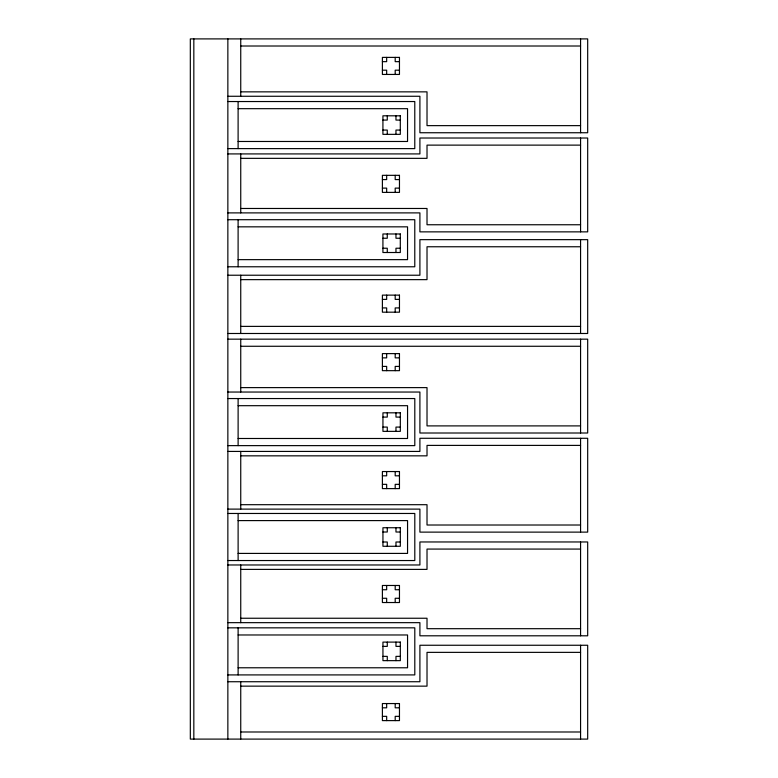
<?xml version="1.0" encoding="UTF-8"?>
<svg xmlns="http://www.w3.org/2000/svg" width="778" height="778" viewBox="0 0 778 778"><rect width="100%" height="100%" fill="white"/><g stroke="black" fill="none" stroke-linecap="round" stroke-linejoin="round"><path stroke-width="1.17" d="M240.742 46.009L580.573 46.009M382.397 61.657L386.666 61.657L386.666 57.387M399.464 61.657L395.195 61.657L395.195 57.387M382.397 70.185L386.666 70.185L386.666 74.445M399.464 70.185L395.195 70.185L395.195 74.445M240.742 91.853L427.015 91.853L427.015 125.637L580.573 125.637M227.857 96.268L419.906 96.268L419.906 132.746L587.682 132.746L587.682 38.9L190.318 38.9L190.328 739.1L587.682 739.1L587.682 645.254L419.906 645.254L419.906 681.732L227.857 681.732M227.818 101.539L414.781 101.539L414.781 148.617L227.818 148.617M238.107 108.677L407.546 108.677L407.546 141.479L238.107 141.479M382.922 120.084L387.269 120.084L387.269 115.805M400.3 120.084L395.963 120.084L395.963 115.805M382.922 130.072L387.269 130.072L387.269 134.351M400.3 130.072L395.963 130.072L395.963 134.351M580.573 145.126L427.015 145.126L427.015 158.342L240.742 158.342M227.857 153.918L419.906 153.918L419.906 138.017L587.682 138.017L587.682 231.863L419.906 231.863L419.906 212.89L227.857 212.89M382.397 179.592L386.666 179.592L386.666 175.332M399.464 179.592L395.195 179.592L395.195 175.332M382.397 188.12L386.666 188.12L386.666 192.39M399.464 188.12L395.195 188.12L395.195 192.39M240.742 208.475L427.015 208.475L427.015 224.754L580.573 224.754M227.818 219.707L414.781 219.707L414.781 266.776L227.818 266.776M238.107 226.836L407.546 226.836L407.546 259.648L238.107 259.648M382.922 238.253L387.269 238.253L387.269 233.974M400.3 238.253L395.963 238.253L395.963 233.974M580.573 246.762L427.015 246.762L427.015 279.642L240.742 279.642M382.922 248.231L387.269 248.231L387.269 252.51M400.3 248.231L395.963 248.231L395.963 252.51M227.857 275.227L419.906 275.227L419.906 239.653L587.682 239.653L587.682 333.49L227.857 333.49M382.397 299.394L386.666 299.394L386.666 295.125M399.464 299.394L395.195 299.394L395.195 295.125M382.397 307.923L386.666 307.923L386.666 312.182M399.464 307.923L395.195 307.923L395.195 312.182M240.742 326.381L580.573 326.381M227.857 339.159L587.682 339.159L587.682 433.006L419.906 433.006L419.906 392.044L227.857 392.044M240.742 346.268L580.573 346.268M382.397 357.87L386.666 357.87L386.666 353.611M399.464 357.87L395.195 357.87L395.195 353.611M382.397 366.409L386.666 366.409L386.666 370.668M399.464 366.409L395.195 366.409L395.195 370.668M240.742 387.619L427.015 387.619L427.015 425.897L580.573 425.897M227.828 398.55L414.8 398.55L414.8 445.629L227.828 445.629M238.117 405.688L407.555 405.688L407.555 438.491L238.117 438.491M382.941 417.096L387.279 417.096L387.279 412.817M400.32 417.096L395.973 417.096L395.973 412.817M382.941 427.083L387.279 427.083L387.279 431.362M400.32 427.083L395.973 427.083L395.973 431.362M580.573 445.395L427.015 445.395L427.015 455.84L240.742 455.84M227.857 451.425L419.906 451.425L419.906 438.286L587.682 438.286L587.682 532.123L419.906 532.123L419.906 509.113L227.857 509.113M382.397 475.815L386.666 475.815L386.666 471.546M399.464 475.815L395.195 475.815L395.195 471.546M382.397 484.344L386.666 484.344L386.666 488.613M399.464 484.344L395.195 484.344L395.195 488.613M240.742 504.698L427.015 504.698L427.015 525.014L580.573 525.014M227.828 513.47L414.8 513.47L414.8 560.539L227.828 560.539M238.117 520.599L407.555 520.599L407.555 553.411L238.117 553.411M382.941 532.016L387.279 532.016L387.279 527.737M400.32 532.016L395.973 532.016L395.973 527.737M382.941 542.003L387.279 542.003L387.279 546.282M400.32 542.003L395.973 542.003L395.973 546.282M580.573 549.074L427.015 549.074L427.015 569.389L240.742 569.389M227.857 564.974L419.906 564.974L419.906 541.965L587.682 541.965L587.682 635.801L419.906 635.801L419.906 622.663L227.857 622.663M382.397 589.743L386.666 589.743L386.666 585.474M399.464 589.743L395.195 589.743L395.195 585.474M382.397 598.272L386.666 598.272L386.666 602.532M399.464 598.272L395.195 598.272L395.195 602.532M240.742 618.247L427.015 618.247L427.015 628.692L580.573 628.692M227.828 627.836L414.8 627.836L414.8 674.915L227.828 674.915M238.117 634.974L407.555 634.974L407.555 667.777L238.117 667.777M382.941 646.382L387.279 646.382L387.279 642.103M400.32 646.382L395.973 646.382L395.973 642.103M580.573 652.363L427.015 652.363L427.015 686.147L240.742 686.147M382.941 656.369L387.279 656.369L387.279 660.648M400.32 656.369L395.973 656.369L395.973 660.648M382.397 707.815L386.666 707.815L386.666 703.555M399.464 707.815L395.195 707.815L395.195 703.555M382.397 716.344L386.666 716.344L386.666 720.613M399.464 716.344L395.195 716.344L395.195 720.613M240.742 731.991L580.573 731.991M580.573 38.9L580.573 132.746M580.573 138.017L580.573 231.863M580.573 239.653L580.573 333.49M580.573 339.159L580.573 433.006M580.573 438.286L580.573 532.123M580.573 541.965L580.573 635.801M580.573 645.254L580.573 739.1M240.742 38.9L240.742 96.268M240.742 153.918L240.742 212.89M240.742 275.227L240.742 333.49M240.742 339.159L240.742 392.044M240.742 451.425L240.742 509.113M240.742 564.974L240.742 622.663M240.742 681.732L240.742 739.1M238.107 101.539L238.107 148.617M238.107 219.707L238.107 266.776M238.117 398.55L238.117 445.629M238.117 513.47L238.117 560.539M238.117 627.836L238.117 674.915M227.857 38.9L227.857 739.1M193.829 38.9L193.829 739.1M399.464 57.387L382.397 57.387L382.397 74.445L399.464 74.445L399.464 57.387M400.3 115.805L382.922 115.805L382.922 134.351L400.3 134.351L400.3 115.805M399.464 175.332L382.397 175.332L382.397 192.39L399.464 192.39L399.464 175.332M400.3 233.974L382.922 233.974L382.922 252.51L400.3 252.51L400.3 233.974M399.464 295.125L382.397 295.125L382.397 312.182L399.464 312.182L399.464 295.125M399.464 353.611L382.397 353.611L382.397 370.668L399.464 370.668L399.464 353.611M400.32 412.817L382.941 412.817L382.941 431.362L400.32 431.362L400.32 412.817M399.464 471.546L382.397 471.546L382.397 488.613L399.464 488.613L399.464 471.546M400.32 527.737L382.941 527.737L382.941 546.282L400.32 546.282L400.32 527.737M399.464 585.474L382.397 585.474L382.397 602.532L399.464 602.532L399.464 585.474M400.32 642.103L382.941 642.103L382.941 660.648L400.32 660.648L400.32 642.103M399.464 703.555L382.397 703.555L382.397 720.613L399.464 720.613L399.464 703.555"/></g></svg>
